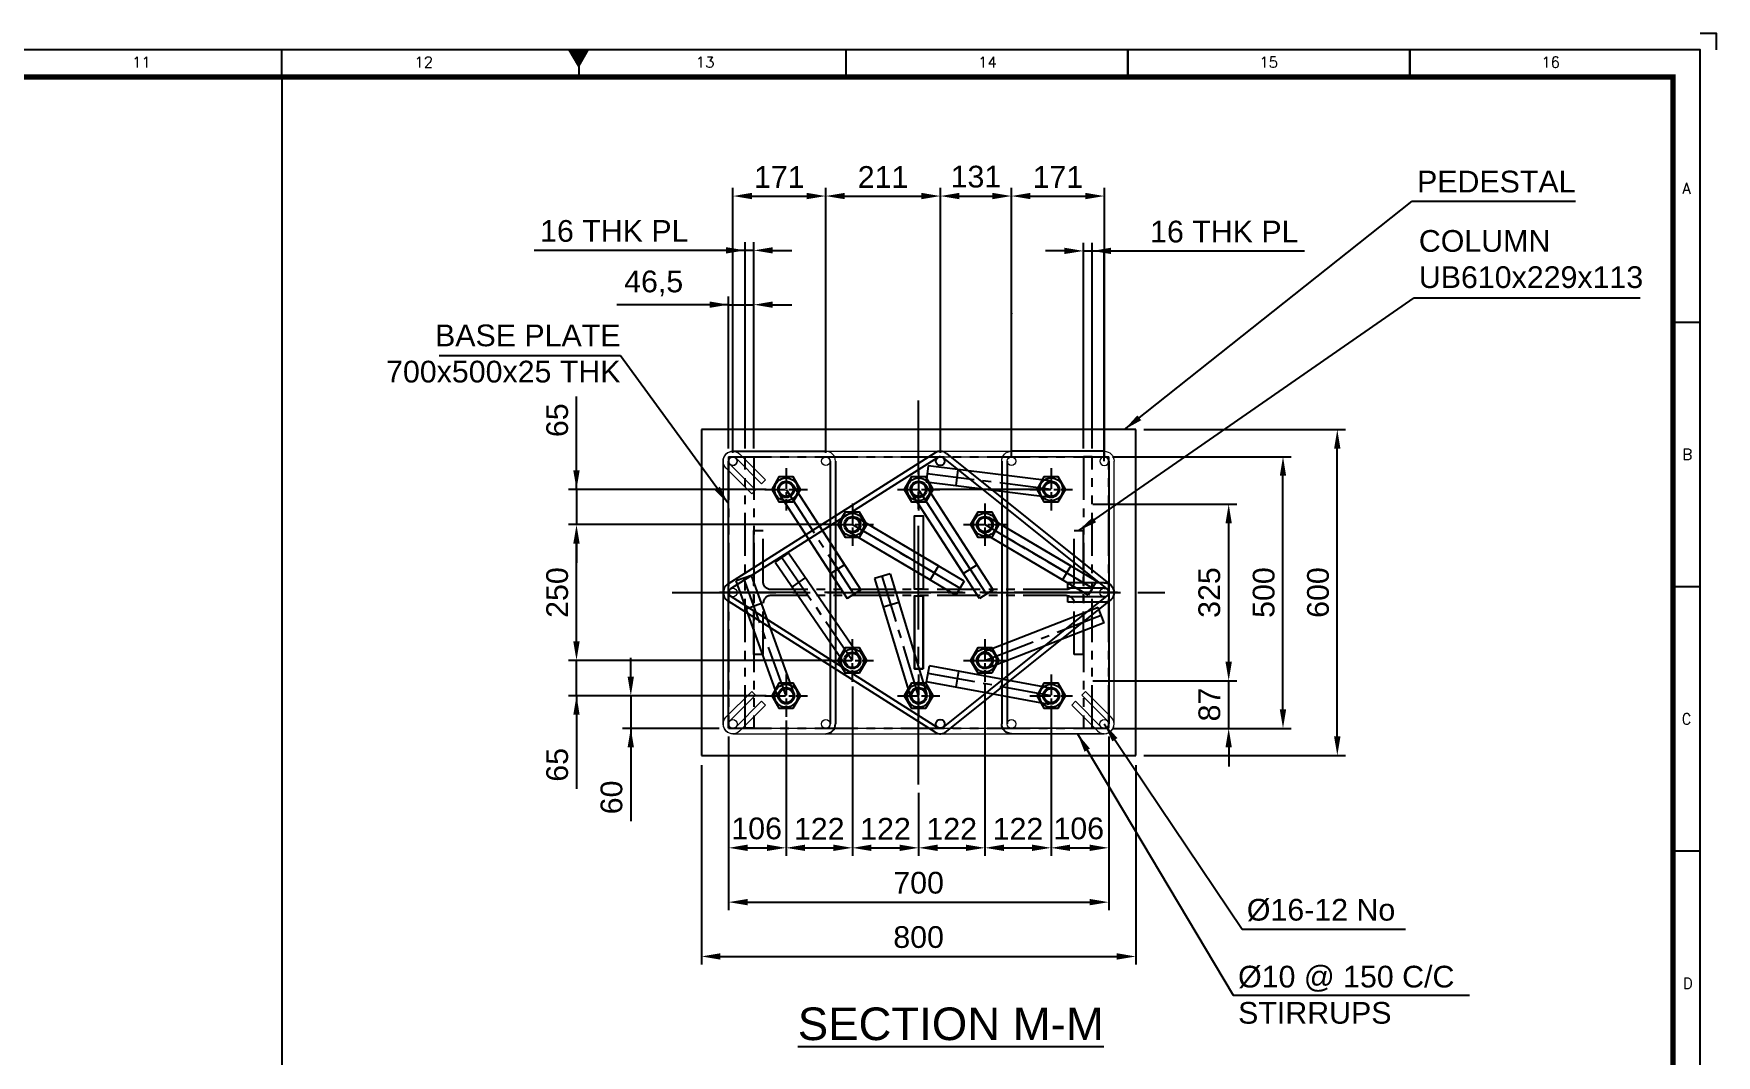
# Model space of a CAD drawing. Header units: millimetres. Extents: x -1055 to 11244, y -20673 to 2560.
# Drawn here: x 8080.2 to 8390, y 1553.7 to 1741.8 of the extents above; entities that cross this region are included whole.
import ezdxf
from ezdxf.enums import TextEntityAlignment as Align

# ---------------------------------------------------------------- set-up
doc = ezdxf.new("R2010")
doc.units = ezdxf.units.MM
doc.linetypes.add('CENTER2', pattern=[28.575, 19.05, -3.175, 3.175, -3.175])
doc.linetypes.add('PHANTOM2', pattern=[31.75, 15.875, -3.175, 3.175, -3.175, 3.175, -3.175])
doc.layers.add('BORDER', color=6, linetype='Continuous')
doc.styles.add('ROMANS', font='romans.shx', dxfattribs={"width": 0.8})
doc.styles.get("Standard").update_dxf_attribs({"font": 'arial.ttf'})
doc.dimstyles.new('ISO-25', dxfattribs={"dimtxt": 4, "dimasz": 3.5, "dimexe": 1.5, "dimexo": 1.5, "dimgap": 1.5, "dimtad": 1, "dimtxsty": 'Standard', "dimcen": 0, "dimadec": 0, "dimazin": 0, "dimtfac": 1, "dimtmove": 0, "dimatfit": 3, "dimfxl": 1, "dimarcsym": 0})

# ---------------------------------------------------------------- blocks, each defined once
blk = doc.blocks.new('A1B')
at = {"layer": 'BORDER', "color": 1}
for p, q in [((575.81, 585), (575.81, 590)), ((679.69, 590), (679.69, 585)), ((731.63, 590), (731.63, 585)), ((731.63, 585), (731.63, 590)), ((731.63, 590), (731.63, 585)), ((783.56, 590), (783.56, 585)), ((783.56, 585), (783.56, 590)), ((837, 539.83), (832, 539.83)), ((837, 491.17), (832, 491.17)), ((837, 442.5), (832, 442.5))]:
    blk.add_line(p, q, dxfattribs=at)
at = {"layer": 'BORDER'}
for p, q in [((630.5, 587), (628.77, 590)), ((630.5, 590), (630.5, 585)), ((630.5, 587), (632.23, 590))]:
    blk.add_line(p, q, dxfattribs=at)
at = {"layer": 'BORDER', "color": 1}
blk.add_lwpolyline([(840, 590), (840, 593), (837, 593)], dxfattribs=at)
at = {"layer": 'BORDER'}
blk.add_lwpolyline([(837, 3), (837, 590), (3, 590), (3, 3)], close=True, dxfattribs=at)
at = {"layer": 'BORDER', "const_width": 1}
blk.add_lwpolyline([(8, 8), (832, 8), (832, 585), (8, 585)], close=True, dxfattribs=at)
at = {"layer": 'BORDER'}
blk.add_solid([(632.23, 590), (628.77, 590), (630.5, 587)], dxfattribs=at)
at = {"layer": 'BORDER', "color": 1, "style": 'ROMANS'}
for s, p in [('11', (549.97, 586.75)), ('12', (601.96, 586.75)), ('13', (653.79, 586.75)), ('14', (705.77, 586.75)), ('15', (757.56, 586.75)), ('16', (809.48, 586.75)), ('A', (834.52, 563.52)), ('B', (834.65, 514.55)), ('C', (834.51, 465.84)), ('D', (834.75, 417.17))]:
    blk.add_text(s, height=2, dxfattribs=at).set_placement(p, align=Align.CENTER)
blk = doc.blocks.new('*D28537')
at = {"color": 0, "lineweight": -2}
for p, q in [((8203.13, 1607.19), (8203.13, 1570.44)), ((8283.13, 1607.19), (8283.13, 1570.44)), ((8206.63, 1571.94), (8279.63, 1571.94))]:
    blk.add_line(p, q, dxfattribs=at)
at = {"color": 0}
for points in [[(8206.63, 1572.53), (8206.63, 1571.36), (8203.13, 1571.94)], [(8279.63, 1571.36), (8279.63, 1572.53), (8283.13, 1571.94)]]:
    blk.add_solid(points, dxfattribs=at)
at = {"layer": 'Defpoints', "color": 0}
for p in [(8203.13, 1608.69), (8283.13, 1608.69), (8283.13, 1571.94)]:
    blk.add_point(p, dxfattribs=at)
at = {"color": 0, "insert": (8243.13, 1575.49), "char_height": 4, "attachment_point": 5}
blk.add_mtext('800', dxfattribs=at)
blk = doc.blocks.new('*D28538')
at = {"color": 0, "lineweight": -2}
for p, q in [((8284.63, 1668.94), (8321.73, 1668.94)), ((8320.23, 1612.44), (8320.23, 1665.44)), ((8284.63, 1608.94), (8321.73, 1608.94))]:
    blk.add_line(p, q, dxfattribs=at)
at = {"color": 0}
for points in [[(8320.81, 1665.44), (8319.64, 1665.44), (8320.23, 1668.94)], [(8319.64, 1612.44), (8320.81, 1612.44), (8320.23, 1608.94)]]:
    blk.add_solid(points, dxfattribs=at)
at = {"layer": 'Defpoints', "color": 0}
for p in [(8283.13, 1668.94), (8320.23, 1668.94), (8283.13, 1608.94)]:
    blk.add_point(p, dxfattribs=at)
at = {"color": 0, "insert": (8316.69, 1638.94), "char_height": 4, "attachment_point": 5, "rotation": 90}
blk.add_mtext('600', dxfattribs=at)
blk = doc.blocks.new('*D28539')
at = {"color": 0, "lineweight": -2}
for p, q in [((8278.83, 1663.94), (8311.73, 1663.94)), ((8310.23, 1617.44), (8310.23, 1660.44)), ((8278.83, 1613.94), (8311.73, 1613.94))]:
    blk.add_line(p, q, dxfattribs=at)
at = {"color": 0}
for points in [[(8310.81, 1660.44), (8309.64, 1660.44), (8310.23, 1663.94)], [(8309.64, 1617.44), (8310.81, 1617.44), (8310.23, 1613.94)]]:
    blk.add_solid(points, dxfattribs=at)
at = {"layer": 'Defpoints', "color": 0}
for p in [(8277.33, 1663.94), (8310.23, 1663.94), (8277.33, 1613.94)]:
    blk.add_point(p, dxfattribs=at)
at = {"color": 0, "insert": (8306.69, 1638.94), "char_height": 4, "attachment_point": 5, "rotation": 90}
blk.add_mtext('500', dxfattribs=at)
blk = doc.blocks.new('*D28540')
at = {"color": 0, "lineweight": -2}
for p, q in [((8208.13, 1612.44), (8208.13, 1580.44)), ((8278.13, 1612.44), (8278.13, 1580.44)), ((8211.63, 1581.94), (8274.63, 1581.94))]:
    blk.add_line(p, q, dxfattribs=at)
at = {"color": 0}
for points in [[(8211.63, 1582.53), (8211.63, 1581.36), (8208.13, 1581.94)], [(8274.63, 1581.36), (8274.63, 1582.53), (8278.13, 1581.94)]]:
    blk.add_solid(points, dxfattribs=at)
at = {"layer": 'Defpoints', "color": 0}
for p in [(8208.13, 1613.94), (8278.13, 1613.94), (8278.13, 1581.94)]:
    blk.add_point(p, dxfattribs=at)
at = {"color": 0, "insert": (8243.13, 1585.49), "char_height": 4, "attachment_point": 5}
blk.add_mtext('700', dxfattribs=at)
blk = doc.blocks.new('*D28541')
at = {"color": 0, "lineweight": -2}
for p, q in [((8218.73, 1615.4), (8218.73, 1590.44)), ((8208.13, 1612.44), (8208.13, 1590.44)), ((8211.63, 1591.94), (8215.23, 1591.94))]:
    blk.add_line(p, q, dxfattribs=at)
at = {"color": 0}
for points in [[(8211.63, 1592.53), (8211.63, 1591.36), (8208.13, 1591.94)], [(8215.23, 1591.36), (8215.23, 1592.53), (8218.73, 1591.94)]]:
    blk.add_solid(points, dxfattribs=at)
at = {"layer": 'Defpoints', "color": 0}
for p in [(8218.73, 1616.9), (8208.13, 1613.94), (8218.73, 1591.94)]:
    blk.add_point(p, dxfattribs=at)
at = {"color": 0, "insert": (8213.3, 1595.49), "char_height": 4, "attachment_point": 5}
blk.add_mtext('106', dxfattribs=at)
blk = doc.blocks.new('*D28542')
at = {"color": 0, "lineweight": -2}
for p, q in [((8230.93, 1621.66), (8230.93, 1590.44)), ((8218.73, 1615.4), (8218.73, 1590.44)), ((8222.23, 1591.94), (8227.43, 1591.94))]:
    blk.add_line(p, q, dxfattribs=at)
at = {"color": 0}
for points in [[(8222.23, 1592.53), (8222.23, 1591.36), (8218.73, 1591.94)], [(8227.43, 1591.36), (8227.43, 1592.53), (8230.93, 1591.94)]]:
    blk.add_solid(points, dxfattribs=at)
at = {"layer": 'Defpoints', "color": 0}
for p in [(8230.93, 1623.16), (8218.73, 1616.9), (8230.93, 1591.94)]:
    blk.add_point(p, dxfattribs=at)
at = {"color": 0, "insert": (8224.83, 1595.45), "char_height": 4, "attachment_point": 5}
blk.add_mtext('122', dxfattribs=at)
blk = doc.blocks.new('*D28543')
at = {"color": 0, "lineweight": -2}
for p, q in [((8230.93, 1621.66), (8230.93, 1590.44)), ((8243.13, 1602.07), (8243.13, 1590.44)), ((8234.43, 1591.94), (8239.63, 1591.94))]:
    blk.add_line(p, q, dxfattribs=at)
at = {"color": 0}
for points in [[(8234.43, 1592.53), (8234.43, 1591.36), (8230.93, 1591.94)], [(8239.63, 1591.36), (8239.63, 1592.53), (8243.13, 1591.94)]]:
    blk.add_solid(points, dxfattribs=at)
at = {"layer": 'Defpoints', "color": 0}
for p in [(8230.93, 1623.16), (8243.13, 1603.57), (8243.13, 1591.94)]:
    blk.add_point(p, dxfattribs=at)
at = {"color": 0, "insert": (8237.03, 1595.45), "char_height": 4, "attachment_point": 5}
blk.add_mtext('122', dxfattribs=at)
blk = doc.blocks.new('*D28544')
at = {"color": 0, "lineweight": -2}
for p, q in [((8255.33, 1622.09), (8255.33, 1590.44)), ((8243.13, 1602.07), (8243.13, 1590.44)), ((8246.63, 1591.94), (8251.83, 1591.94))]:
    blk.add_line(p, q, dxfattribs=at)
at = {"color": 0}
for points in [[(8246.63, 1592.53), (8246.63, 1591.36), (8243.13, 1591.94)], [(8251.83, 1591.36), (8251.83, 1592.53), (8255.33, 1591.94)]]:
    blk.add_solid(points, dxfattribs=at)
at = {"layer": 'Defpoints', "color": 0}
for p in [(8255.33, 1623.59), (8243.13, 1603.57), (8255.33, 1591.94)]:
    blk.add_point(p, dxfattribs=at)
at = {"color": 0, "insert": (8249.23, 1595.45), "char_height": 4, "attachment_point": 5}
blk.add_mtext('122', dxfattribs=at)
blk = doc.blocks.new('*D28545')
at = {"color": 0, "lineweight": -2}
for p, q in [((8267.53, 1616.14), (8267.53, 1590.44)), ((8255.33, 1606.79), (8255.33, 1590.44)), ((8258.83, 1591.94), (8264.03, 1591.94))]:
    blk.add_line(p, q, dxfattribs=at)
at = {"color": 0}
for points in [[(8258.83, 1592.53), (8258.83, 1591.36), (8255.33, 1591.94)], [(8264.03, 1591.36), (8264.03, 1592.53), (8267.53, 1591.94)]]:
    blk.add_solid(points, dxfattribs=at)
at = {"layer": 'Defpoints', "color": 0}
for p in [(8267.53, 1617.64), (8255.33, 1608.29), (8267.53, 1591.94)]:
    blk.add_point(p, dxfattribs=at)
at = {"color": 0, "insert": (8261.43, 1595.45), "char_height": 4, "attachment_point": 5}
blk.add_mtext('122', dxfattribs=at)
blk = doc.blocks.new('*D28546')
at = {"color": 0, "lineweight": -2}
for p, q in [((8267.53, 1616.14), (8267.53, 1590.44)), ((8278.13, 1612.19), (8278.13, 1590.44)), ((8271.03, 1591.94), (8274.63, 1591.94))]:
    blk.add_line(p, q, dxfattribs=at)
at = {"color": 0}
for points in [[(8271.03, 1592.53), (8271.03, 1591.36), (8267.53, 1591.94)], [(8274.63, 1591.36), (8274.63, 1592.53), (8278.13, 1591.94)]]:
    blk.add_solid(points, dxfattribs=at)
at = {"layer": 'Defpoints', "color": 0}
for p in [(8267.53, 1617.64), (8278.13, 1613.69), (8278.13, 1591.94)]:
    blk.add_point(p, dxfattribs=at)
at = {"color": 0, "insert": (8272.62, 1595.49), "char_height": 4, "attachment_point": 5}
blk.add_mtext('106', dxfattribs=at)
blk = doc.blocks.new('*D28547')
at = {"color": 0, "lineweight": -2}
for p, q in [((8180.13, 1629.94), (8180.13, 1633.44)), ((8226.67, 1626.44), (8178.63, 1626.44)), ((8180.13, 1619.94), (8180.13, 1626.44)), ((8215.03, 1619.94), (8178.63, 1619.94)), ((8180.13, 1619.94), (8180.13, 1602.83)), ((8180.13, 1616.44), (8180.13, 1612.94))]:
    blk.add_line(p, q, dxfattribs=at)
at = {"color": 0}
for points in [[(8179.54, 1629.94), (8180.71, 1629.94), (8180.13, 1626.44)], [(8180.71, 1616.44), (8179.54, 1616.44), (8180.13, 1619.94)]]:
    blk.add_solid(points, dxfattribs=at)
at = {"layer": 'Defpoints', "color": 0}
for p in [(8180.13, 1626.44), (8228.17, 1626.44), (8216.53, 1619.94)]:
    blk.add_point(p, dxfattribs=at)
at = {"color": 0, "insert": (8176.59, 1607.22), "char_height": 4, "attachment_point": 5, "rotation": 90}
blk.add_mtext('65', dxfattribs=at)
blk = doc.blocks.new('*D28548')
at = {"color": 0, "lineweight": -2}
for p, q in [((8226.35, 1651.44), (8178.63, 1651.44)), ((8180.13, 1629.94), (8180.13, 1647.94)), ((8226.67, 1626.44), (8178.63, 1626.44))]:
    blk.add_line(p, q, dxfattribs=at)
at = {"color": 0}
for points in [[(8180.71, 1647.94), (8179.54, 1647.94), (8180.13, 1651.44)], [(8179.54, 1629.94), (8180.71, 1629.94), (8180.13, 1626.44)]]:
    blk.add_solid(points, dxfattribs=at)
at = {"layer": 'Defpoints', "color": 0}
for p in [(8180.13, 1651.44), (8227.85, 1651.44), (8228.17, 1626.44)]:
    blk.add_point(p, dxfattribs=at)
at = {"color": 0, "insert": (8176.59, 1638.94), "char_height": 4, "attachment_point": 5, "rotation": 90}
blk.add_mtext('250', dxfattribs=at)
blk = doc.blocks.new('*D28549')
at = {"color": 0, "lineweight": -2}
for p, q in [((8208.13, 1691.94), (8187.55, 1691.94)), ((8204.63, 1691.94), (8201.13, 1691.94)), ((8208.13, 1665.44), (8208.13, 1693.44)), ((8208.13, 1691.94), (8212.78, 1691.94)), ((8212.78, 1665.44), (8212.78, 1693.44)), ((8216.28, 1691.94), (8219.78, 1691.94))]:
    blk.add_line(p, q, dxfattribs=at)
at = {"color": 0}
for points in [[(8204.63, 1691.36), (8204.63, 1692.53), (8208.13, 1691.94)], [(8216.28, 1692.53), (8216.28, 1691.36), (8212.78, 1691.94)]]:
    blk.add_solid(points, dxfattribs=at)
at = {"layer": 'Defpoints', "color": 0}
for p in [(8212.78, 1691.94), (8208.13, 1663.94), (8212.78, 1663.94)]:
    blk.add_point(p, dxfattribs=at)
at = {"color": 0, "insert": (8194.34, 1695.85), "char_height": 4, "attachment_point": 5}
blk.add_mtext('46,5', dxfattribs=at)
blk = doc.blocks.new('*D28550')
at = {"color": 0, "lineweight": -2}
for p, q in [((8211.18, 1701.94), (8172.32, 1701.94)), ((8207.68, 1701.94), (8204.18, 1701.94)), ((8211.18, 1665.44), (8211.18, 1703.44)), ((8212.78, 1701.94), (8211.18, 1701.94)), ((8212.78, 1665.44), (8212.78, 1703.44)), ((8216.28, 1701.94), (8219.78, 1701.94))]:
    blk.add_line(p, q, dxfattribs=at)
at = {"color": 0}
for points in [[(8207.68, 1701.36), (8207.68, 1702.53), (8211.18, 1701.94)], [(8216.28, 1702.53), (8216.28, 1701.36), (8212.78, 1701.94)]]:
    blk.add_solid(points, dxfattribs=at)
at = {"layer": 'Defpoints', "color": 0}
for p in [(8211.18, 1701.94), (8211.18, 1663.94), (8212.78, 1663.94)]:
    blk.add_point(p, dxfattribs=at)
at = {"color": 0, "insert": (8187.09, 1705.49), "char_height": 4, "attachment_point": 5}
blk.add_mtext('16 THK PL', dxfattribs=at)
blk = doc.blocks.new('*D28551')
at = {"color": 0, "lineweight": -2}
for p, q in [((8269.98, 1701.84), (8266.48, 1701.84)), ((8273.48, 1665.44), (8273.48, 1703.34)), ((8273.48, 1701.84), (8275.08, 1701.84)), ((8275.08, 1665.44), (8275.08, 1703.34)), ((8275.08, 1701.84), (8314.18, 1701.84)), ((8278.58, 1701.84), (8282.08, 1701.84))]:
    blk.add_line(p, q, dxfattribs=at)
at = {"color": 0}
for points in [[(8269.98, 1701.26), (8269.98, 1702.43), (8273.48, 1701.84)], [(8278.58, 1702.43), (8278.58, 1701.26), (8275.08, 1701.84)]]:
    blk.add_solid(points, dxfattribs=at)
at = {"layer": 'Defpoints', "color": 0}
for p in [(8275.08, 1701.84), (8273.48, 1663.94), (8275.08, 1663.94)]:
    blk.add_point(p, dxfattribs=at)
at = {"color": 0, "insert": (8299.42, 1705.38), "char_height": 4, "attachment_point": 5}
blk.add_mtext('16 THK PL', dxfattribs=at)
blk = doc.blocks.new('*D28552')
at = {"color": 0, "lineweight": -2}
for p, q in [((8275.23, 1655.19), (8301.73, 1655.19)), ((8300.23, 1626.19), (8300.23, 1651.69)), ((8275.23, 1622.69), (8301.73, 1622.69))]:
    blk.add_line(p, q, dxfattribs=at)
at = {"color": 0}
for points in [[(8300.81, 1651.69), (8299.64, 1651.69), (8300.23, 1655.19)], [(8299.64, 1626.19), (8300.81, 1626.19), (8300.23, 1622.69)]]:
    blk.add_solid(points, dxfattribs=at)
at = {"layer": 'Defpoints', "color": 0}
for p in [(8273.73, 1655.19), (8300.23, 1655.19), (8273.73, 1622.69)]:
    blk.add_point(p, dxfattribs=at)
at = {"color": 0, "insert": (8296.68, 1638.94), "char_height": 4, "attachment_point": 5, "rotation": 90}
blk.add_mtext('325', dxfattribs=at)
blk = doc.blocks.new('*D28553')
at = {"color": 0, "lineweight": -2}
for p, q in [((8300.23, 1626.19), (8300.23, 1629.69)), ((8275.23, 1622.69), (8301.73, 1622.69)), ((8300.23, 1613.94), (8300.23, 1622.69)), ((8279.63, 1613.94), (8301.73, 1613.94)), ((8300.23, 1610.44), (8300.23, 1606.94))]:
    blk.add_line(p, q, dxfattribs=at)
at = {"color": 0}
for points in [[(8299.64, 1626.19), (8300.81, 1626.19), (8300.23, 1622.69)], [(8300.81, 1610.44), (8299.64, 1610.44), (8300.23, 1613.94)]]:
    blk.add_solid(points, dxfattribs=at)
at = {"layer": 'Defpoints', "color": 0}
for p in [(8273.73, 1622.69), (8300.23, 1622.69), (8278.13, 1613.94)]:
    blk.add_point(p, dxfattribs=at)
at = {"color": 0, "insert": (8296.69, 1618.32), "char_height": 4, "attachment_point": 5, "rotation": 90}
blk.add_mtext('87', dxfattribs=at)
blk = doc.blocks.new('A$7E96121019391FB')
at = {"color": 1}
blk.add_lwpolyline([(39.8, 0), (53.1, 23), (39.8, 46), (13.3, 46), (0, 23), (13.3, 0)], close=True, dxfattribs=at)
for radius in [21.2, 15, 13.1]:
    blk.add_circle((26.6, 23), radius, dxfattribs=at)
blk = doc.blocks.new('A$7E9612101F8110')
at = {"color": 3, "linetype": 'CENTER2', "ltscale": 0.2}
for p, q in [((3.91, 7.83), (3.91, 0)), ((0, 3.91), (7.83, 3.91))]:
    blk.add_line(p, q, dxfattribs=at)
at = {"xscale": 0.1, "yscale": 0.1, "zscale": 0.1}
blk.add_blockref('A$7E96121019391FB', (1.26, 1.61), dxfattribs=at)
blk = doc.blocks.new('*D28554')
at = {"color": 0, "lineweight": -2}
for p, q in [((8208.93, 1664.64), (8208.93, 1713.44)), ((8212.43, 1711.94), (8222.53, 1711.94)), ((8226.03, 1664.64), (8226.03, 1713.44))]:
    blk.add_line(p, q, dxfattribs=at)
at = {"color": 0}
for points in [[(8212.43, 1712.53), (8212.43, 1711.36), (8208.93, 1711.94)], [(8222.53, 1711.36), (8222.53, 1712.53), (8226.03, 1711.94)]]:
    blk.add_solid(points, dxfattribs=at)
at = {"layer": 'Defpoints', "color": 0}
for p in [(8226.03, 1711.94), (8208.93, 1663.14), (8226.03, 1663.14)]:
    blk.add_point(p, dxfattribs=at)
at = {"color": 0, "insert": (8217.48, 1715.45), "char_height": 4, "attachment_point": 5}
blk.add_mtext('171', dxfattribs=at)
blk = doc.blocks.new('*D28555')
at = {"color": 0, "lineweight": -2}
for p, q in [((8226.03, 1664.64), (8226.03, 1713.44)), ((8229.53, 1711.94), (8243.63, 1711.94)), ((8247.13, 1664.64), (8247.13, 1713.44))]:
    blk.add_line(p, q, dxfattribs=at)
at = {"color": 0}
for points in [[(8229.53, 1712.53), (8229.53, 1711.36), (8226.03, 1711.94)], [(8243.63, 1711.36), (8243.63, 1712.53), (8247.13, 1711.94)]]:
    blk.add_solid(points, dxfattribs=at)
at = {"layer": 'Defpoints', "color": 0}
for p in [(8247.13, 1711.94), (8226.03, 1663.14), (8247.13, 1663.14)]:
    blk.add_point(p, dxfattribs=at)
at = {"color": 0, "insert": (8236.58, 1715.45), "char_height": 4, "attachment_point": 5}
blk.add_mtext('211', dxfattribs=at)
blk = doc.blocks.new('*D28556')
at = {"color": 0, "lineweight": -2}
for p, q in [((8247.13, 1664.64), (8247.13, 1713.44)), ((8250.63, 1711.94), (8256.73, 1711.94)), ((8260.23, 1664.64), (8260.23, 1713.44))]:
    blk.add_line(p, q, dxfattribs=at)
at = {"color": 0}
for points in [[(8250.63, 1712.53), (8250.63, 1711.36), (8247.13, 1711.94)], [(8256.73, 1711.36), (8256.73, 1712.53), (8260.23, 1711.94)]]:
    blk.add_solid(points, dxfattribs=at)
at = {"layer": 'Defpoints', "color": 0}
for p in [(8260.23, 1711.94), (8247.13, 1663.14), (8260.23, 1663.14)]:
    blk.add_point(p, dxfattribs=at)
at = {"color": 0, "insert": (8253.68, 1715.49), "char_height": 4, "attachment_point": 5}
blk.add_mtext('131', dxfattribs=at)
blk = doc.blocks.new('*D28557')
at = {"color": 0, "lineweight": -2}
for p, q in [((8260.23, 1663.84), (8260.23, 1713.44)), ((8263.73, 1711.94), (8273.83, 1711.94)), ((8277.33, 1663.84), (8277.33, 1713.44))]:
    blk.add_line(p, q, dxfattribs=at)
at = {"color": 0}
for points in [[(8263.73, 1712.53), (8263.73, 1711.36), (8260.23, 1711.94)], [(8273.83, 1711.36), (8273.83, 1712.53), (8277.33, 1711.94)]]:
    blk.add_solid(points, dxfattribs=at)
at = {"layer": 'Defpoints', "color": 0}
for p in [(8277.33, 1711.94), (8260.23, 1662.34), (8277.33, 1662.34)]:
    blk.add_point(p, dxfattribs=at)
at = {"color": 0, "insert": (8268.78, 1715.45), "char_height": 4, "attachment_point": 5}
blk.add_mtext('171', dxfattribs=at)
blk = doc.blocks.new('*D28558')
at = {"color": 0, "lineweight": -2}
for p, q in [((8180.13, 1657.94), (8180.13, 1675.06)), ((8180.13, 1661.44), (8180.13, 1664.94)), ((8215.03, 1657.94), (8178.63, 1657.94)), ((8180.13, 1657.94), (8180.13, 1651.44)), ((8226.67, 1651.44), (8178.63, 1651.44)), ((8180.13, 1647.94), (8180.13, 1644.44))]:
    blk.add_line(p, q, dxfattribs=at)
at = {"color": 0}
for points in [[(8179.54, 1661.44), (8180.71, 1661.44), (8180.13, 1657.94)], [(8180.71, 1647.94), (8179.54, 1647.94), (8180.13, 1651.44)]]:
    blk.add_solid(points, dxfattribs=at)
at = {"layer": 'Defpoints', "color": 0}
for p in [(8216.53, 1657.94), (8180.13, 1651.44), (8228.17, 1651.44)]:
    blk.add_point(p, dxfattribs=at)
at = {"color": 0, "insert": (8176.59, 1670.67), "char_height": 4, "attachment_point": 5, "rotation": 90}
blk.add_mtext('65', dxfattribs=at)
blk = doc.blocks.new('*D28559')
at = {"color": 0, "lineweight": -2}
for p, q in [((8190.13, 1623.44), (8190.13, 1626.94)), ((8214.1, 1619.94), (8188.63, 1619.94)), ((8190.13, 1619.94), (8190.13, 1613.94)), ((8206.38, 1613.94), (8188.63, 1613.94)), ((8190.13, 1613.94), (8190.13, 1596.85)), ((8190.13, 1610.44), (8190.13, 1606.94))]:
    blk.add_line(p, q, dxfattribs=at)
at = {"color": 0}
for points in [[(8189.54, 1623.44), (8190.71, 1623.44), (8190.13, 1619.94)], [(8190.71, 1610.44), (8189.54, 1610.44), (8190.13, 1613.94)]]:
    blk.add_solid(points, dxfattribs=at)
at = {"layer": 'Defpoints', "color": 0}
for p in [(8215.6, 1619.94), (8190.13, 1613.94), (8207.88, 1613.94)]:
    blk.add_point(p, dxfattribs=at)
at = {"color": 0, "insert": (8186.59, 1601.22), "char_height": 4, "attachment_point": 5, "rotation": 90}
blk.add_mtext('60', dxfattribs=at)
blk = doc.blocks.new('A$7E9719F3BD96')
at = {"color": 50, "lineweight": 0}
for p, q in [((0, 50.2), (0, 1.8)), ((1.23, 49.63), (5.97, 44.9)), ((1.8, 52), (70.2, 52)), ((1.8, 51), (70.2, 51)), ((2.37, 50.77), (7.1, 46.03)), ((3.07, 51.47), (7.81, 46.74)), ((71, 1.8), (71, 50.2)), ((72, 1.8), (72, 50.2)), ((0.53, 48.93), (5.26, 44.19)), ((1, 1.8), (1, 48.45)), ((7.1, 46.03), (7.81, 46.74)), ((5.26, 44.19), (5.97, 44.9)), ((1.8, 1), (70.2, 1)), ((1.8, 0), (70.2, 0))]:
    blk.add_line(p, q, dxfattribs=at)
at = {"color": 50, "lineweight": 0, "extrusion": (0, 0, -1)}
for centre, radius, start, end in [((-1.8, 50.2), 1.8, 315, 135), ((-1.8, 50.2), 0.8, 315, 135), ((-70.2, 50.2), 1.8, 90, 180), ((-70.2, 50.2), 0.8, 90, 180)]:
    blk.add_arc(centre, radius, start, end, dxfattribs=at)
at = {"color": 50, "lineweight": 0}
for centre, radius, start, end in [((1.8, 1.8), 1.8, 180, 270), ((1.8, 1.8), 0.8, 180, 270), ((70.2, 1.8), 0.8, 270, 0), ((70.2, 1.8), 1.8, 270, 0)]:
    blk.add_arc(centre, radius, start, end, dxfattribs=at)
blk = doc.blocks.new('A$7E97191003630D')
at = {"color": 4, "lineweight": 0}
for p, q in [((0, 1.8), (0, 50.2)), ((1, 50.2), (1, 3.55)), ((1.8, 51), (18.9, 51)), ((0.53, 3.07), (5.26, 7.81)), ((1.23, 2.37), (5.97, 7.1)), ((5.26, 7.81), (5.97, 7.1)), ((2.37, 1.23), (7.1, 5.97)), ((3.07, 0.53), (7.81, 5.26)), ((7.1, 5.97), (7.81, 5.26)), ((1.8, 1), (18.9, 1)), ((1.8, 0), (18.9, 0))]:
    blk.add_line(p, q, dxfattribs=at)
at = {"color": 4}
for p, q in [((1.8, 52), (18.9, 52)), ((19.7, 50.2), (19.7, 1.8)), ((20.7, 50.2), (20.7, 1.8))]:
    blk.add_line(p, q, dxfattribs=at)
at = {"color": 4, "lineweight": 0}
for centre, radius, start, end in [((1.8, 50.2), 1.8, 90, 180), ((1.8, 50.2), 0.8, 90, 180), ((18.9, 50.2), 1.8, 0, 90), ((18.9, 50.2), 0.8, 0, 90), ((18.9, 1.8), 0.8, 270, 0)]:
    blk.add_arc(centre, radius, start, end, dxfattribs=at)
at = {"color": 4, "lineweight": 0, "extrusion": (0, 0, -1)}
for radius in [1.8, 0.8]:
    blk.add_arc((-1.8, 1.8), radius, 225, 45, dxfattribs=at)
at = {"color": 4}
blk.add_arc((18.9, 1.8), 1.8, 270, 0, dxfattribs=at)
blk = doc.blocks.new('A$7E971910239143')
at = {"color": 5}
for p, q in [((39.04, 51.72), (0.84, 27.52)), ((39.57, 50.88), (1.37, 26.68)), ((40.5, 50.82), (70.7, 26.62)), ((41.13, 51.6), (71.33, 27.4)), ((39.57, 1.12), (1.37, 25.32)), ((40.5, 1.18), (70.7, 25.38)), ((70.2, 27.8), (63.5, 27.8)), ((63.5, 26.8), (63.5, 27.8)), ((70.2, 26.8), (63.5, 26.8)), ((70.2, 25.2), (63.5, 25.2)), ((63.5, 24.2), (63.5, 25.2)), ((39.04, 0.28), (0.84, 24.48)), ((41.13, 0.4), (71.33, 24.6)), ((70.2, 24.2), (63.5, 24.2))]:
    blk.add_line(p, q, dxfattribs=at)
for centre, radius, start, end in [((40, 50.2), 1.8, 51.2939, 122.3546), ((40, 50.2), 0.8, 51.2939, 122.3546), ((1.8, 26), 1.8, 122.3546, 237.6454), ((1.8, 26), 0.8, 122.3546, 237.6454), ((40, 1.8), 1.8, 237.6454, 308.7061), ((40, 1.8), 0.8, 237.6454, 308.7061)]:
    blk.add_arc(centre, radius, start, end, dxfattribs=at)
at = {"color": 5, "extrusion": (0, 0, -1)}
for radius in [1.8, 0.8]:
    blk.add_arc((-70.2, 26), radius, 90, 270, dxfattribs=at)
blk = doc.blocks.new('A$7E9810106351EA')
at = {"color": 4, "linetype": 'PHANTOM2', "ltscale": 0.5}
for p, q in [((6.3, 0), (6.3, 22.8)), ((6.3, 22.8), (8.03, 22.8)), ((8.03, 13.36), (8.03, 22.8)), ((65.27, 22.8), (67, 22.8)), ((65.27, 13.36), (65.27, 22.8)), ((67, 0), (67, 22.8)), ((8.03, 0), (8.03, 9.44)), ((63.87, 11.96), (9.43, 11.96)), ((63.87, 10.84), (9.43, 10.84)), ((65.27, 0), (65.27, 9.44)), ((8.03, 0), (6.3, 0)), ((67, 0), (65.27, 0))]:
    blk.add_line(p, q, dxfattribs=at)
at = {"color": 3, "linetype": 'CENTER2'}
blk.add_line((73.3, 11.4), (0, 11.4), dxfattribs=at)
at = {"color": 4, "linetype": 'PHANTOM2', "ltscale": 0.5, "extrusion": (0, 0, -1)}
for centre, start, end in [((-9.43, 13.36), 270, 0), ((-63.87, 13.36), 180, 270), ((-63.87, 9.44), 90, 180)]:
    blk.add_arc(centre, 1.4, start, end, dxfattribs=at)
at = {"color": 4, "linetype": 'PHANTOM2', "ltscale": 0.5}
blk.add_arc((9.43, 9.44), 1.4, 90, 180, dxfattribs=at)

msp = doc.modelspace()

# ---------------------------------------------------------------- linework, layer by layer
for p, q in [((8125.842776, 1733.838959), (8125.842776, 1314.753227)), ((8277.327729, 1663.143398), (8277.327729, 1702.063019)), ((8208.127729, 1613.943398), (8208.127729, 1663.143398)), ((8273.527729, 1663.943398), (8275.127729, 1663.943398)), ((8278.127729, 1663.143398), (8278.127729, 1614.743398)), ((8267.527729, 1657.943398), (8246.027729, 1657.943398)), ((8242.377729, 1639.578398), (8242.377729, 1653.063398)), ((8242.377729, 1653.063398), (8243.977729, 1653.063398)), ((8243.977729, 1653.063398), (8243.977729, 1639.578398)), ((8243.977729, 1639.578398), (8242.377729, 1639.578398)), ((8242.377729, 1638.308398), (8242.377729, 1624.908398)), ((8242.377729, 1638.308398), (8243.977729, 1638.308398)), ((8243.977729, 1624.908398), (8243.977729, 1638.308398)), ((8242.377729, 1624.908398), (8243.977729, 1624.908398))]:
    msp.add_line(p, q)
at = {"color": 3, "linetype": 'CENTER2'}
for p, q in [((8243.127729, 1603.572501), (8243.127729, 1674.314295)), ((8197.756832, 1638.943398), (8288.498626, 1638.943398)), ((8252.403332, 1626.443398), (8258.815685, 1626.443398))]:
    msp.add_line(p, q, dxfattribs=at)
at = {"color": 6}
for p, q in [((8283.127729, 1668.943398), (8203.127729, 1668.943398)), ((8203.127729, 1668.943398), (8203.127729, 1608.943398)), ((8283.127729, 1608.943398), (8283.127729, 1668.943398)), ((8252.634685, 1643.250959), (8243.127729, 1657.943398)), ((8255.622586, 1638.633335), (8243.127729, 1657.943398)), ((8253.894037, 1644.06584), (8244.387081, 1658.75828)), ((8256.881938, 1639.448217), (8244.387081, 1658.75828)), ((8251.375334, 1642.436077), (8241.868377, 1657.128516)), ((8254.363234, 1637.818453), (8241.868377, 1657.128516)), ((8237.868376, 1642.384191), (8234.998263, 1641.511008)), ((8237.868376, 1642.384191), (8244.562786, 1620.37999)), ((8253.894037, 1644.06584), (8251.375334, 1642.436077)), ((8253.894037, 1644.06584), (8251.375334, 1642.436077)), ((8234.998263, 1641.511008), (8241.692673, 1619.506806)), ((8256.881938, 1639.448217), (8254.363234, 1637.818453)), ((8239.469213, 1637.122317), (8236.5991, 1636.249133)), ((8203.127729, 1608.943398), (8283.127729, 1608.943398))]:
    msp.add_line(p, q, dxfattribs=at)
at = {"color": 6, "linetype": 'PHANTOM2', "ltscale": 0.5}
for p, q in [((8208.127729, 1663.943398), (8208.127729, 1613.943398)), ((8208.127729, 1663.943398), (8278.127729, 1663.943398)), ((8278.127729, 1613.943398), (8278.127729, 1663.943398)), ((8208.127729, 1613.943398), (8278.127729, 1613.943398))]:
    msp.add_line(p, q, dxfattribs=at)
at = {"color": 5}
for p, q in [((8244.887212, 1662.262773), (8244.51798, 1659.285582)), ((8267.712345, 1659.431994), (8244.887212, 1662.262773)), ((8250.345396, 1661.585848), (8249.976164, 1658.608657)), ((8267.343113, 1656.454803), (8244.51798, 1659.285582)), ((8244.610155, 1622.480601), (8245.150134, 1625.431604)), ((8267.739966, 1621.29809), (8245.150134, 1625.431604)), ((8250.02032, 1621.490642), (8250.560298, 1624.441646)), ((8267.199988, 1618.347086), (8244.610155, 1622.480601))]:
    msp.add_line(p, q, dxfattribs=at)
at = {"color": 1, "linetype": 'CENTER2', "ltscale": 0.5}
for p, q in [((8218.727729, 1657.943398), (8228.234685, 1643.250959)), ((8218.727729, 1657.943398), (8231.222586, 1638.633335)), ((8218.727729, 1619.943398), (8210.936455, 1641.583547))]:
    msp.add_line(p, q, dxfattribs=at)
at = {"color": 1}
for p, q in [((8219.987081, 1658.75828), (8229.494037, 1644.06584)), ((8219.987081, 1658.75828), (8232.481938, 1639.448217)), ((8217.468377, 1657.128516), (8226.975334, 1642.436077)), ((8217.468377, 1657.128516), (8229.963234, 1637.818453)), ((8229.494037, 1644.06584), (8226.975334, 1642.436077)), ((8229.494037, 1644.06584), (8226.975334, 1642.436077)), ((8212.347769, 1642.091674), (8209.525141, 1641.075421)), ((8217.316415, 1619.435272), (8209.525141, 1641.075421)), ((8220.139043, 1620.451525), (8212.347769, 1642.091674)), ((8232.481938, 1639.448217), (8229.963234, 1637.818453)), ((8214.2109, 1636.916855), (8211.388272, 1635.900602))]:
    msp.add_line(p, q, dxfattribs=at)
at = {"color": 5, "linetype": 'CENTER2', "ltscale": 0.5}
for p, q in [((8267.527729, 1657.943398), (8244.702596, 1660.774178)), ((8267.527729, 1619.943398), (8244.895739, 1624.041329))]:
    msp.add_line(p, q, dxfattribs=at)
at = {"color": 2}
for p, q in [((8246.764965, 1643.846748), (8231.684148, 1652.749237)), ((8251.490577, 1641.05713), (8231.684148, 1652.749237)), ((8245.239908, 1641.263301), (8230.159091, 1650.16579)), ((8249.96552, 1638.473683), (8230.159091, 1650.16579)), ((8219.198954, 1646.242108), (8216.723935, 1644.546737)), ((8219.198954, 1646.242108), (8232.196796, 1627.266964)), ((8216.723935, 1644.546737), (8229.721778, 1625.571594)), ((8246.764965, 1643.846748), (8245.239908, 1641.263301)), ((8246.764965, 1643.846748), (8245.239908, 1641.263301)), ((8222.307133, 1641.704574), (8219.832115, 1640.009203)), ((8251.490577, 1641.05713), (8249.96552, 1638.473683))]:
    msp.add_line(p, q, dxfattribs=at)
at = {"color": 4}
for p, q in [((8271.161085, 1643.840448), (8256.090136, 1652.735194)), ((8275.897668, 1641.044956), (8256.090136, 1652.735194)), ((8269.636271, 1641.256856), (8254.565322, 1650.151603)), ((8274.372855, 1638.461365), (8254.565322, 1650.151603)), ((8271.161085, 1643.840448), (8269.636271, 1641.256856)), ((8271.161085, 1643.840448), (8269.636271, 1641.256856)), ((8275.897668, 1641.044956), (8274.372855, 1638.461365)), ((8276.220446, 1636.177071), (8254.7841, 1627.841421)), ((8277.307704, 1633.381026), (8276.220446, 1636.177071)), ((8277.307704, 1633.381026), (8255.871359, 1625.045376))]:
    msp.add_line(p, q, dxfattribs=at)
at = {"color": 2, "linetype": 'CENTER2', "ltscale": 0.5}
for p, q in [((8246.002437, 1642.555024), (8230.921619, 1651.457513)), ((8250.728049, 1639.765407), (8230.921619, 1651.457513)), ((8217.961444, 1645.394423), (8230.959287, 1626.419279))]:
    msp.add_line(p, q, dxfattribs=at)
at = {"color": 4, "linetype": 'CENTER2', "ltscale": 0.5}
for p, q in [((8270.398678, 1642.548652), (8255.327729, 1651.443398)), ((8275.135262, 1639.75316), (8255.327729, 1651.443398)), ((8255.327729, 1626.443398), (8276.764075, 1634.779049))]:
    msp.add_line(p, q, dxfattribs=at)
at = {"color": 6, "linetype": 'CENTER2', "ltscale": 0.5}
msp.add_line((8243.127729, 1619.943398), (8236.433319, 1641.9476), dxfattribs=at)
at = {"color": 50, "lineweight": 0}
msp.add_lwpolyline([(8283.127729, 1608.943398), (8203.127729, 1608.943398), (8203.127729, 1668.943398), (8283.127729, 1668.943398)], close=True, dxfattribs=at)
at = {"color": 6, "linetype": 'PHANTOM2', "ltscale": 0.5}
for points in [[(8212.777729, 1613.943398), (8211.177729, 1613.943398), (8211.177729, 1663.943398), (8212.777729, 1663.943398)], [(8273.477729, 1613.943398), (8275.077729, 1613.943398), (8275.077729, 1663.943398), (8273.477729, 1663.943398)]]:
    msp.add_lwpolyline(points, close=True, dxfattribs=at)
for points in [[(8243.977729, 1639.578398), (8242.377729, 1639.578398), (8242.377729, 1653.063398), (8243.977729, 1653.063398)], [(8243.977729, 1624.908398), (8242.377729, 1624.908398), (8242.377729, 1638.308398), (8243.977729, 1638.308398)]]:
    msp.add_lwpolyline(points, close=True)
at = {"color": 50, "lineweight": 0, "extrusion": (0, 0, -1)}
for centre in [(-8208.927729, 1663.143398), (-8277.327729, 1663.143398)]:
    msp.add_circle(centre, 0.8, dxfattribs=at)
at = {"color": 50, "lineweight": 0}
for centre in [(8208.927729, 1663.143398), (8226.027729, 1663.143398), (8260.227729, 1663.143398), (8260.227729, 1663.143398), (8208.927729, 1638.943398), (8277.327729, 1638.943398), (8208.927729, 1614.743398), (8226.027729, 1614.743398), (8277.327729, 1614.743398)]:
    msp.add_circle(centre, 0.8, dxfattribs=at)
at = {"color": 5}
for centre in [(8247.127729, 1663.143398), (8247.127729, 1614.743398)]:
    msp.add_circle(centre, 0.8, dxfattribs=at)
at = {"color": 6, "lineweight": 0}
msp.add_circle((8260.227729, 1614.743398), 0.8, dxfattribs=at)
at = {"color": 5}
msp.add_arc((8247.127729, 1663.143398), 1.8, 51.29394819, 122.3545796, dxfattribs=at)
msp.add_point((8260.227729, 1690.301003))

# ---------------------------------------------------------------- block references
for name, p in [('A1B', (7550.030276, 1148.838959)), ('A$7E9719F3BD96', (8207.127729, 1612.943398)), ('A$7E97191003630D', (8207.127729, 1612.943398)), ('A$7E971910239143', (8207.127729, 1612.943398)), ('A$7E9612101F8110', (8214.814666, 1654.030335)), ('A$7E9612101F8110', (8239.214666, 1654.030335)), ('A$7E9612101F8110', (8263.614666, 1654.030335)), ('A$7E9612101F8110', (8227.014666, 1647.530335)), ('A$7E9612101F8110', (8251.414666, 1647.530335)), ('A$7E9810106351EA', (8206.477716, 1627.543398)), ('A$7E9612101F8110', (8227.011177, 1622.530335)), ('A$7E9612101F8110', (8251.414666, 1622.530335)), ('A$7E9612101F8110', (8214.814666, 1616.030335)), ('A$7E9612101F8110', (8239.214666, 1616.030335)), ('A$7E9612101F8110', (8263.614666, 1616.030335))]:
    msp.add_blockref(name, p)
at = {"xscale": -1}
msp.add_blockref('A$7E97191003630D', (8279.127729, 1612.943398), dxfattribs=at)

# ---------------------------------------------------------------- texts
at = {"color": 130}
msp.add_text('%%USECTION M-M', height=6, dxfattribs=at).set_placement((8220.882993, 1559.541285), align=Align.MIDDLE_LEFT)
at = {"char_height": 4}
for s, insert, width, attachment_point in [('PEDESTAL', (8334.910848, 1716.6089), 25.21526738, 1), ('COLUMN\\PUB610x229x113', (8335.242982, 1705.678591), 89.93147237, 1), ('BASE PLATE\\P700x500x25 THK', (8188.237784, 1688.286684), 58.31920979, 3), ('%%C16-12 No', (8303.572642, 1582.54221), 49.96607465, 1), ('%%C10 @ 150 C/C\\PSTIRRUPS', (8301.96133, 1570.229231), 89.93147237, 1)]:
    msp.add_mtext(s, dxfattribs=dict(at, insert=insert, width=width, attachment_point=attachment_point))

# ---------------------------------------------------------------- dimensions: what is measured, and where the dimension line sits
for base, p1, p2, override, picture, middle in [((8226.027729, 1711.943398), (8208.927729, 1663.143398), (8226.027729, 1663.143398), {"dimtxt": 4, "dimlfac": 10}, '*D28554', (8217.477729, 1711.943398)), ((8247.127729, 1711.943398), (8226.027729, 1663.143398), (8247.127729, 1663.143398), {"dimtxt": 4, "dimlfac": 10}, '*D28555', (8236.577729, 1711.943398)), ((8260.227729, 1711.943398), (8247.127729, 1663.143398), (8260.227729, 1663.143398), {"dimtxt": 4, "dimlfac": 10}, '*D28556', (8253.677729, 1711.943398)), ((8212.777729, 1691.943398), (8208.127729, 1663.943398), (8212.777729, 1663.943398), {"dimtxt": 4, "dimlfac": 10}, '*D28549', (8194.337143, 1691.943398)), ((8230.927729, 1591.943398), (8218.727729, 1616.902297), (8230.927729, 1623.160697), {"dimtxt": 4, "dimlfac": 10}, '*D28542', (8224.827729, 1591.943398)), ((8243.127729, 1591.943398), (8230.927729, 1623.160697), (8243.127729, 1603.572501), {"dimtxt": 4, "dimlfac": 10}, '*D28543', (8237.027729, 1591.943398)), ((8255.327729, 1591.943398), (8243.127729, 1603.572501), (8255.327729, 1623.594133), {"dimtxt": 4, "dimlfac": 10}, '*D28544', (8249.227729, 1591.943398)), ((8267.527729, 1591.943398), (8255.327729, 1608.293398), (8267.527729, 1617.638735), {"dimtxt": 4, "dimlfac": 10}, '*D28545', (8261.427729, 1591.943398)), ((8278.127729, 1591.943398), (8267.527729, 1617.638735), (8278.127729, 1613.693398), {"dimtxt": 4, "dimlfac": 10}, '*D28546', (8272.622617, 1591.943398)), ((8218.727729, 1591.943398), (8208.127729, 1613.943398), (8218.727729, 1616.902297), {"dimtxt": 4, "dimlfac": 10}, '*D28541', (8213.295643, 1591.943398)), ((8278.127729, 1581.943398), (8208.127729, 1613.943398), (8278.127729, 1613.943398), {"dimtxt": 4, "dimlfac": 10}, '*D28540', (8243.127729, 1581.943398)), ((8283.127729, 1571.943398), (8203.127729, 1608.693398), (8283.127729, 1608.693398), {"dimtxt": 4, "dimlfac": 10, "dimtxsty": 'Standard'}, '*D28537', (8243.127729, 1571.943398))]:
    dim = msp.add_linear_dim(base=base, p1=p1, p2=p2, dimstyle='ISO-25', override=override)
    dim.commit()
    dim.dimension.update_dxf_attribs({"geometry": picture, "text_midpoint": middle, "dimtype": 160})
dim = msp.add_linear_dim(base=(8277.327729, 1711.943398), p1=(8260.227729, 1662.343398), p2=(8277.327729, 1662.343398), dimstyle='ISO-25', override={"dimtxt": 4, "dimlfac": 10})
dim.commit()
dim.dimension.update_dxf_attribs({"geometry": '*D28557', "text_midpoint": (8268.777729, 1715.451584)})
for base, p1, p2, picture, middle in [((8211.177729, 1701.943398), (8212.777729, 1663.943398), (8211.177729, 1663.943398), '*D28550', (8187.085642, 1701.943398)), ((8275.077729, 1701.842012), (8273.477729, 1663.943398), (8275.077729, 1663.943398), '*D28551', (8299.419816, 1701.842012))]:
    dim = msp.add_linear_dim(base=base, p1=p1, p2=p2, text='<> THK PL', dimstyle='ISO-25', override={"dimtxt": 4, "dimlfac": 10})
    dim.commit()
    dim.dimension.update_dxf_attribs({"geometry": picture, "text_midpoint": middle, "dimtype": 160})
for base, p1, p2, angle, override, picture, middle in [((8180.127729, 1651.443398), (8216.527729, 1657.943398), (8228.170195, 1651.443398), 270, {"dimtxt": 4, "dimlfac": 10}, '*D28558', (8180.127729, 1670.667136)), ((8320.227729, 1668.943398), (8283.127729, 1608.943398), (8283.127729, 1668.943398), 90, {"dimtxt": 4, "dimdec": 0, "dimlfac": 10}, '*D28538', (8320.227729, 1638.943398)), ((8310.227729, 1663.943398), (8277.327729, 1613.943398), (8277.327729, 1663.943398), 90, {"dimtxt": 4, "dimlfac": 10}, '*D28539', (8310.227729, 1638.936998)), ((8300.227729, 1655.193398), (8273.734729, 1622.687398), (8273.727729, 1655.193398), 90, {"dimtxt": 4, "dimdec": 0, "dimlfac": 10}, '*D28552', (8300.227729, 1638.943398)), ((8180.127729, 1651.443398), (8228.170195, 1626.443398), (8227.853124, 1651.443398), 90, {"dimtxt": 4, "dimlfac": 10}, '*D28548', (8180.127729, 1638.943398)), ((8180.127729, 1626.443398), (8216.527729, 1619.943398), (8228.170195, 1626.443398), 90, {"dimtxt": 4, "dimlfac": 10}, '*D28547', (8180.127729, 1607.21966)), ((8190.127729, 1613.943398), (8215.599619, 1619.943398), (8207.877729, 1613.943398), 90, {"dimtxt": 4, "dimlfac": 10}, '*D28559', (8190.127729, 1601.21966)), ((8300.227729, 1622.687398), (8278.127729, 1613.943398), (8273.734729, 1622.687398), 90, {"dimtxt": 4, "dimdec": 0, "dimlfac": 10}, '*D28553', (8300.227729, 1618.315398))]:
    dim = msp.add_linear_dim(base=base, p1=p1, p2=p2, angle=angle, dimstyle='ISO-25', override=override)
    dim.commit()
    dim.dimension.update_dxf_attribs({"geometry": picture, "text_midpoint": middle, "dimtype": 160})

# ---------------------------------------------------------------- leaders
for points in [[(8281.02639, 1668.943398), (8334.030839, 1711.019988), (8364.120346, 1711.019988)], [(8272.612729, 1650.343398), (8334.362973, 1693.200549), (8375.996768, 1693.200549)], [(8208.127729, 1655.269555), (8188.216401, 1682.494209), (8154.841225, 1682.494209)], [(8277.327729, 1614.743398), (8302.692632, 1576.953298), (8332.782139, 1576.953298)], [(8272.384067, 1612.943398), (8301.08132, 1564.795237), (8344.596827, 1564.795237)]]:
    msp.add_leader(points, dimstyle='ISO-25', override={"dimtad": 0})

doc.saveas('drawing.dxf')
